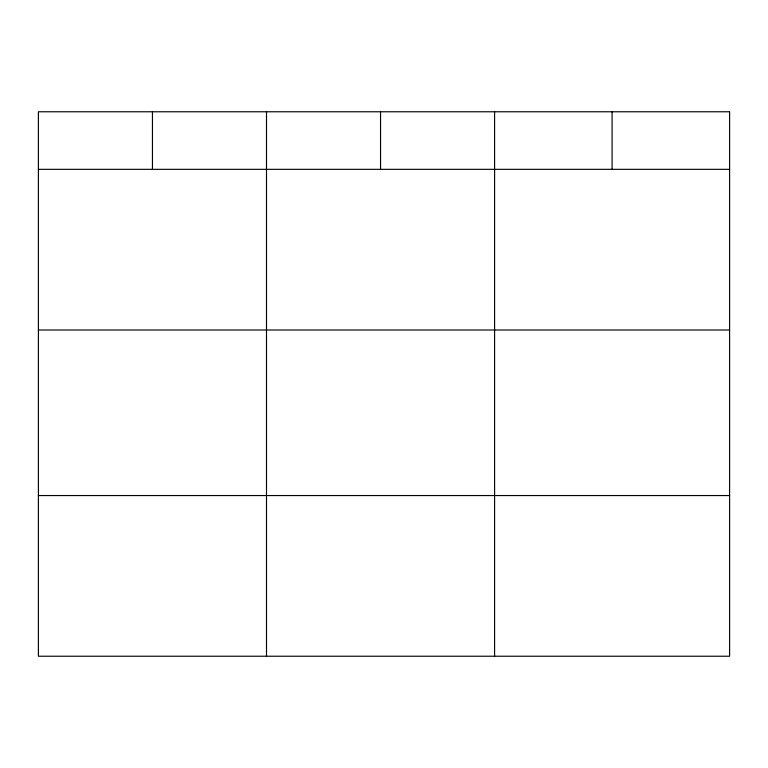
<?xml version="1.0" encoding="UTF-8"?>
<svg xmlns="http://www.w3.org/2000/svg" width="768" height="768" viewBox="0 0 768 768"><rect width="100%" height="100%" fill="white"/><g stroke="black" fill="none" stroke-linecap="round" stroke-linejoin="round"><path stroke-width="1.15" d="M38.4 169.334L729.6 169.334M38.4 330.01L729.6 330.01M38.4 495.552L729.6 495.552M612.096 111.773L612.096 169.334M494.592 111.773L494.592 656.227M380.544 111.773L380.544 169.334M266.496 111.773L266.496 656.227M152.448 111.773L152.448 169.334M729.6 111.773L38.4 111.773L38.4 656.227L729.6 656.227L729.6 111.773"/></g></svg>
